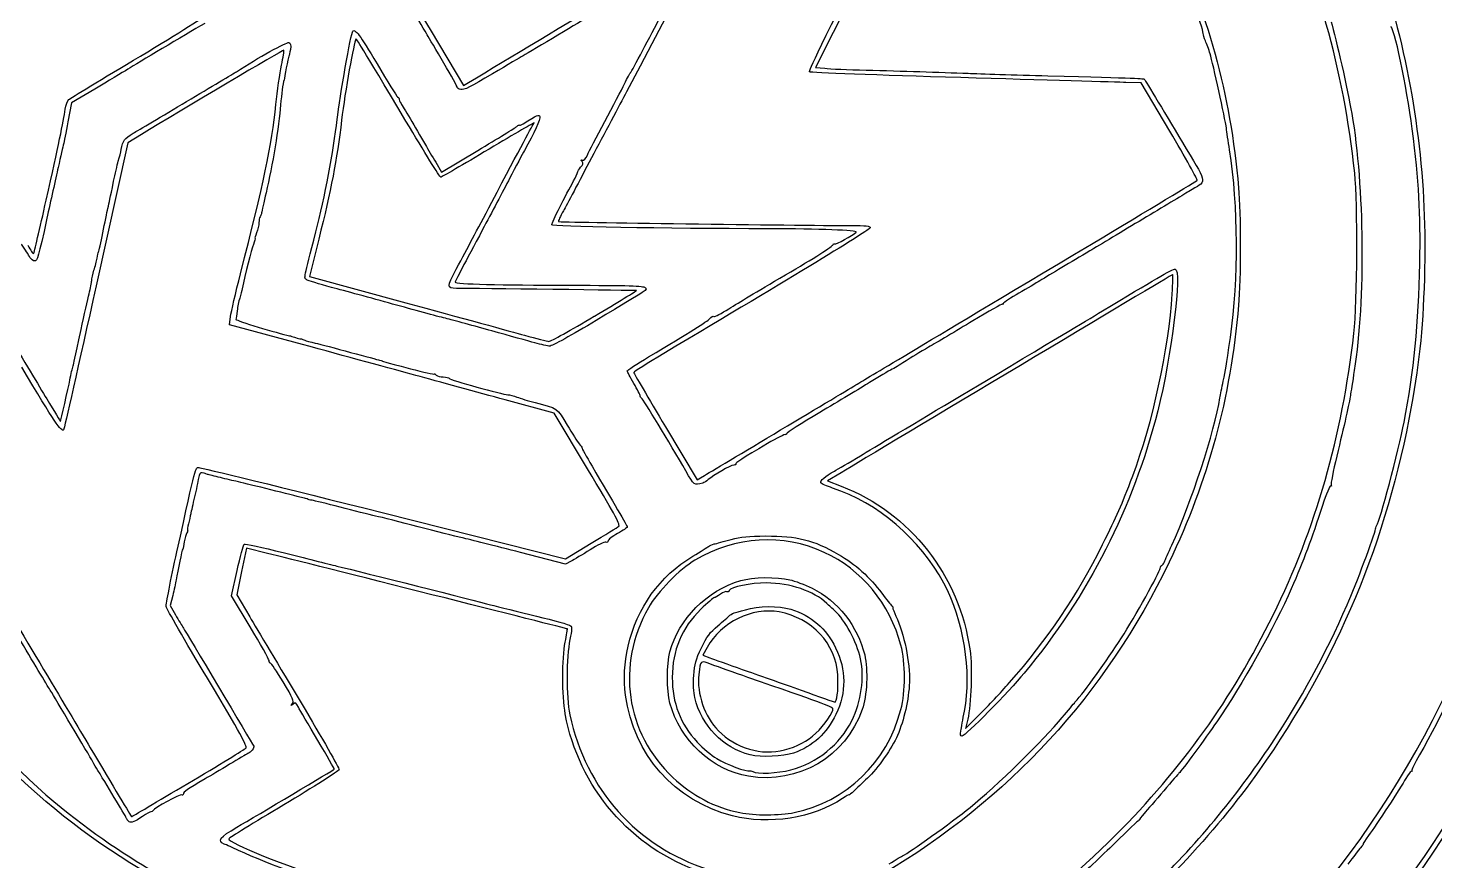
# Model space of a CAD drawing. Extents: x 30.9 to 96.9, y 156.2 to 225.1.
# Drawn here: x 54.7 to 81.19, y 180.49 to 196.17 of the extents above; entities that cross this region are included whole.
import ezdxf

# ---------------------------------------------------------------- set-up
doc = ezdxf.new("R2010")
doc.units = 0
doc.layers.add('Layer_1', color=7, linetype='CONTINUOUS')

msp = doc.modelspace()

# ---------------------------------------------------------------- linework, layer by layer
at = {"layer": 'Layer_1', "color": 3}
for p, q in [((70.24288, 196.84717), (69.52562, 195.42703)), ((62.28509, 196.10707), (62.89444, 195.08505)), ((69.52562, 195.42703), (69.69843, 195.40923)), ((55.95428, 195.01904), (55.51409, 194.75999)), ((62.89444, 195.08505), (62.99114, 195.14355)), ((75.65376, 195.13322), (75.36764, 195.14222)), ((76.19408, 194.22601), (75.65376, 195.13322)), ((55.51409, 194.75999), (55.44579, 194.40065)), ((56.83349, 194.16312), (56.57606, 194.00513)), ((56.57606, 194.00513), (55.97772, 191.31123)), ((62.37195, 193.6423), (62.48447, 193.45548)), ((62.48447, 193.45548), (63.16473, 193.86246)), ((55.03815, 192.92785), (55.03811, 192.92782)), ((60.16896, 192.18982), (59.99289, 191.49067)), ((54.733, 191.85005), (54.73292, 191.85018)), ((59.99289, 191.49067), (61.81265, 190.99439)), ((58.4924, 190.58079), (58.5107, 190.73678)), ((65.35883, 190.74223), (65.3594, 190.74219)), ((59.86636, 190.20757), (58.4924, 190.58079)), ((64.23867, 190.23938), (64.23874, 190.23938)), ((64.60218, 188.91504), (63.67842, 189.16707)), ((65.22984, 187.86943), (64.60218, 188.91504)), ((66.6984, 188.65907), (67.29535, 187.66031)), ((68.73646, 188.52204), (68.73638, 188.52189)), ((67.08052, 187.82954), (67.08145, 187.82942)), ((67.29535, 187.66031), (67.38745, 187.71591)), ((70.00644, 187.79572), (69.74652, 187.63948)), ((69.74652, 187.63948), (70.00644, 187.53988)), ((61.39148, 187.03808), (64.81365, 186.17634)), ((58.80911, 186.37339), (58.71721, 185.93353)), ((59.20688, 186.27529), (58.80911, 186.37339)), ((64.81392, 186.07507), (63.96588, 186.29333)), ((64.81365, 186.17634), (65.29851, 186.46611)), ((58.52465, 185.47654), (58.63298, 185.95106)), ((64.91993, 186.12977), (64.81392, 186.07507)), ((58.71721, 185.93353), (58.62531, 185.49367)), ((57.42059, 185.48147), (57.37389, 185.29229)), ((58.87768, 184.89376), (58.52465, 185.47654)), ((58.62531, 185.49367), (58.86988, 185.08182)), ((57.37389, 185.29229), (57.47289, 185.11753)), ((67.48363, 184.5053), (67.40293, 184.35685)), ((67.40293, 184.35685), (67.53208, 184.30915)), ((73.17105, 183.83595), (73.17048, 183.83592)), ((69.93466, 183.61067), (69.93462, 183.61064)), ((72.34727, 182.97899), (72.61923, 183.24824)), ((72.39027, 183.15726), (72.34727, 182.97899)), ((72.25933, 182.93364), (72.25939, 182.93365)), ((68.94063, 182.57486), (68.94063, 182.57486)), ((68.29587, 182.48166), (68.29596, 182.48116)), ((68.26236, 182.07973), (68.26228, 182.07971)), ((69.05704, 182.19883), (69.05711, 182.19873)), ((57.70599, 181.94479), (57.70603, 181.94479)), ((56.60065, 181.22275), (56.60061, 181.22289)), ((67.96183, 181.33209), (67.96191, 181.3321)), ((69.12371, 181.39633), (69.12382, 181.3969))]:
    msp.add_line(p, q, dxfattribs=at)
for points in [[(79.67595, 193.43484), (79.45856, 195.43753), (78.98217, 197.112559), (78.13483, 198.853607)], [(69.41254, 195.34082), (69.38924, 195.36422), (69.57516, 195.74151), (70.84239, 198.241955)], [(76.14343, 198.044675), (76.916, 196.45325), (77.32941, 194.9543), (77.49014, 193.16185)], [(62.99114, 195.14355), (64.53752, 196.07874), (67.31183, 197.726396), (67.34009, 197.726396)], [(67.34009, 197.726396), (67.42859, 197.726396), (67.41829, 197.705896), (65.96403, 194.96655)], [(76.82301, 196.0669), (76.82301, 196.1741), (76.49697, 197.061032), (76.30394, 197.478936)], [(61.71546, 197.164309), (61.68356, 197.136009), (61.79516, 196.92871), (62.28509, 196.10707)], [(62.21386, 196.03835), (62.18316, 196.09105), (62.04004, 196.3289), (61.89586, 196.56698)], [(80.30517, 196.79663), (80.79792, 195.16614), (81.03444, 193.39522), (80.99318, 191.64547)], [(56.81499, 195.64093), (57.541, 196.07498), (58.0911, 196.42172), (58.05398, 196.42188)], [(65.19244, 196.3466), (65.07611, 196.2726), (64.04478, 195.65808), (63.9961, 195.6337)], [(66.26721, 195.73981), (66.38096, 195.95665), (66.52641, 196.23307), (66.59042, 196.35405)], [(79.23252, 196.28555), (79.32572, 195.9752), (79.54828, 194.98745), (79.62186, 194.55708)], [(58.02241, 196.25521), (57.63719, 196.03132), (56.75797, 195.50678), (56.57619, 195.39242)], [(60.51623, 194.44646), (60.56533, 194.87992), (60.77773, 196.07523), (60.81174, 196.10928)], [(60.81174, 196.10928), (60.85804, 196.15558), (60.93731, 196.04858), (61.26837, 195.49301)], [(62.52701, 195.50761), (62.38551, 195.74686), (62.24459, 195.98569), (62.21386, 196.03835)], [(76.86581, 195.92621), (76.84231, 195.97881), (76.82301, 196.04208), (76.82301, 196.0669)], [(80.75876, 194.26892), (80.65691, 195.05962), (80.40858, 196.24185), (80.35553, 196.18871)], [(59.51298, 195.7508), (59.50298, 195.7608), (57.56859, 194.61426), (56.83349, 194.16312)], [(58.62008, 195.34622), (59.02304, 195.60621), (59.56898, 195.90897), (59.60788, 195.89402)], [(59.46838, 195.4665), (59.49908, 195.61665), (59.51918, 195.74459), (59.51298, 195.7508)], [(59.63618, 195.76652), (59.62618, 195.70602), (59.61278, 195.64697), (59.60558, 195.63519)], [(59.60788, 195.89402), (59.64188, 195.88092), (59.64918, 195.84832), (59.63618, 195.76652)], [(60.87086, 195.9568), (60.83286, 195.9188), (60.66433, 194.97038), (60.60052, 194.43571)], [(61.81257, 194.41297), (60.9382, 195.87903), (60.88321, 195.96916), (60.87086, 195.9568)], [(76.95491, 195.679), (76.92941, 195.7624), (76.88931, 195.87365), (76.86581, 195.92621)], [(55.46293, 194.82138), (55.48843, 194.84278), (56.09681, 195.21157), (56.81499, 195.64093)], [(59.60558, 195.63519), (59.59858, 195.62339), (59.57728, 195.52606), (59.55888, 195.41885)], [(61.26837, 195.49301), (61.46579, 195.16168), (61.64021, 194.88225), (61.65599, 194.87204)], [(62.77707, 195.0504), (62.78107, 195.0626), (62.66853, 195.26835), (62.52701, 195.50761)], [(63.9961, 195.6337), (63.9794, 195.6257), (63.72986, 195.47738), (63.44147, 195.30486)], [(66.04287, 195.33038), (66.05287, 195.33838), (66.15346, 195.52296), (66.26721, 195.73981)], [(77.25981, 194.2839), (77.23621, 194.46255), (77.00883, 195.50287), (76.95491, 195.679)], [(56.57619, 195.39242), (56.47629, 195.32952), (56.19638, 195.16152), (55.95428, 195.01904)], [(57.68119, 194.78365), (58.13928, 195.05545), (58.56178, 195.3086), (58.62008, 195.34622)], [(59.36408, 194.7295), (59.39068, 194.9847), (59.43758, 195.31634), (59.46838, 195.4665)], [(59.55888, 195.41885), (59.54048, 195.31165), (59.52158, 195.21028), (59.51678, 195.19361)], [(63.44147, 195.30486), (63.03084, 195.05921), (62.90114, 194.9952), (62.84347, 195.0097)], [(65.92812, 195.11808), (65.98162, 195.2265), (66.03324, 195.32203), (66.04287, 195.33038)], [(72.2585, 195.23452), (70.70584, 195.28032), (69.42517, 195.32822), (69.41254, 195.34082)], [(69.69843, 195.40923), (69.79343, 195.39923), (70.14382, 195.38443), (70.47697, 195.37583)], [(70.47697, 195.37583), (71.16448, 195.35813), (71.84636, 195.33673), (72.4002, 195.31543)], [(75.36764, 195.14222), (75.21028, 195.14722), (73.81116, 195.18862), (72.2585, 195.23452)], [(72.4002, 195.31543), (72.60842, 195.30743), (73.28308, 195.28673), (73.89941, 195.26943)], [(73.89941, 195.26943), (75.62963, 195.22073), (75.70257, 195.21823), (75.71376, 195.20563)], [(59.51678, 195.19361), (59.49358, 195.11171), (59.46858, 194.92894), (59.45258, 194.72351)], [(62.84347, 195.0097), (62.80297, 195.0199), (62.77307, 195.0382), (62.77707, 195.0504)], [(65.96403, 194.96655), (65.83562, 194.72468), (65.53989, 194.16513), (65.30687, 193.72309)], [(65.55551, 194.40536), (65.70696, 194.68893), (65.87465, 195.00965), (65.92812, 195.11808)], [(75.71376, 195.20563), (75.73246, 195.18473), (76.13786, 194.51192), (76.50474, 193.89301)], [(55.39573, 194.63941), (55.40723, 194.71811), (55.43743, 194.8), (55.46293, 194.82138)], [(56.6758, 194.18686), (56.7706, 194.24326), (57.22309, 194.51185), (57.68119, 194.78365)], [(58.69636, 191.54207), (59.1318, 193.23148), (59.28332, 193.95476), (59.36408, 194.7295)], [(59.45258, 194.72351), (59.42088, 194.31646), (59.29722, 193.56838), (59.17846, 193.06508)], [(61.65599, 194.87204), (61.67179, 194.86184), (61.68329, 194.84464), (61.68159, 194.83384)], [(61.68159, 194.83384), (61.67959, 194.82304), (61.69769, 194.78364), (61.72109, 194.74624)], [(61.72109, 194.74624), (61.75989, 194.68444), (61.98033, 194.30955), (62.18015, 193.96561)], [(55.03811, 192.92782), (55.26993, 193.96519), (55.36068, 194.3995), (55.39573, 194.63941)], [(60.1153, 192.33008), (60.2841, 192.98235), (60.44904, 193.853), (60.51623, 194.44646)], [(60.60052, 194.43571), (60.50942, 193.67153), (60.40387, 193.12266), (60.16896, 192.18982)], [(64.01909, 194.36586), (64.29005, 194.5378), (64.31394, 194.54804), (64.33227, 194.50019)], [(64.33227, 194.50019), (64.34827, 194.45859), (64.22398, 194.1843), (64.04317, 193.86193)], [(79.62186, 194.55708), (79.85775, 193.17731), (79.87845, 191.04643), (79.66886, 189.71971)], [(55.44579, 194.40065), (55.40829, 194.20302), (55.37139, 194.01402), (55.36389, 193.98066)], [(56.45068, 193.88216), (56.48128, 194.05174), (56.50688, 194.08638), (56.6758, 194.18686)], [(62.46802, 193.35906), (62.45322, 193.35906), (62.15829, 193.83332), (61.81257, 194.41297)], [(63.16473, 193.86246), (63.53887, 194.0863), (63.86884, 194.28965), (63.89799, 194.31436)], [(64.22715, 194.38004), (64.24395, 194.40034), (63.86115, 194.17899), (63.37635, 193.88805)], [(63.42841, 192.88897), (63.98147, 193.94185), (64.19618, 194.34268), (64.22715, 194.38004)], [(63.89799, 194.31436), (63.92709, 194.33906), (63.95099, 194.35106), (63.95099, 194.34096)], [(63.95099, 194.34096), (63.95099, 194.33086), (63.98169, 194.34196), (64.01909, 194.36586)], [(65.22872, 193.77611), (65.25692, 193.83861), (65.40403, 194.12179), (65.55551, 194.40536)], [(76.71058, 193.29739), (76.72368, 193.30919), (76.49126, 193.72704), (76.19408, 194.22601)], [(77.32101, 193.87447), (77.29621, 194.03293), (77.26861, 194.21718), (77.25981, 194.2839)], [(80.90213, 191.73651), (80.91983, 192.70062), (80.88763, 193.26841), (80.75876, 194.26892)], [(55.36389, 193.98066), (55.35589, 193.94726), (55.31099, 193.7494), (55.26297, 193.5409)], [(62.18015, 193.96561), (62.22375, 193.89051), (62.31007, 193.74506), (62.37195, 193.6423)], [(76.50474, 193.89301), (76.91133, 193.20712), (76.90596, 193.30043), (76.55114, 193.08864)], [(56.30728, 193.28292), (56.33408, 193.41636), (56.37388, 193.58696), (56.39578, 193.66202)], [(56.39578, 193.66202), (56.41768, 193.73712), (56.44238, 193.83615), (56.45068, 193.88216)], [(63.37635, 193.88805), (62.89155, 193.5971), (62.4828, 193.35906), (62.46802, 193.35906)], [(64.04317, 193.86193), (64.00787, 193.79903), (63.882, 193.56119), (63.76345, 193.33343)], [(65.30687, 193.72309), (65.07384, 193.28106), (64.83544, 192.83339), (64.77706, 192.72827)], [(65.12722, 193.65291), (65.10112, 193.68441), (65.10302, 193.69031), (65.13522, 193.67821)], [(65.10122, 193.54734), (65.14702, 193.59654), (65.15312, 193.62154), (65.12722, 193.65291)], [(65.13522, 193.67821), (65.16232, 193.66801), (65.19572, 193.70301), (65.22872, 193.77611)], [(77.33611, 190.34122), (77.49399, 191.46864), (77.48826, 192.80819), (77.32101, 193.87447)], [(55.26297, 193.5409), (55.21497, 193.33239), (55.11941, 192.90248), (55.0506, 192.58555)], [(64.96912, 193.28855), (65.00882, 193.35825), (65.04122, 193.43046), (65.04122, 193.44904)], [(65.04122, 193.44904), (65.04122, 193.46764), (65.06822, 193.51184), (65.10122, 193.54734)], [(79.66045, 190.41766), (79.72785, 191.00969), (79.73745, 192.86833), (79.67595, 193.43484)], [(56.1984, 192.76734), (56.2307, 192.90357), (56.2386, 192.9409), (56.30728, 193.28292)], [(63.76345, 193.33343), (63.64488, 193.10568), (63.4163, 192.67367), (63.25548, 192.37342)], [(64.55669, 192.46539), (64.55669, 192.50079), (64.82151, 193.02936), (64.96912, 193.28855)], [(74.71808, 192.09993), (75.80085, 192.74676), (76.69746, 193.28561), (76.71058, 193.29739)], [(77.49014, 193.16185), (77.53174, 192.69807), (77.53204, 191.42183), (77.4905, 190.94788)], [(54.80153, 191.92069), (54.80953, 191.92869), (54.91618, 192.3821), (55.03815, 192.92785)], [(59.17846, 193.06508), (59.13746, 192.89125), (59.09996, 192.7228), (59.09506, 192.69073)], [(62.75824, 191.62785), (62.99959, 192.07514), (63.11633, 192.29483), (63.42841, 192.88897)], [(76.55114, 193.08864), (76.44197, 193.02344), (76.05282, 192.78981), (75.68635, 192.56938)], [(55.0506, 192.58555), (54.89066, 191.84883), (54.87134, 191.78185), (54.8188, 191.78185)], [(56.1047, 192.31241), (56.1405, 192.4959), (56.1826, 192.70062), (56.1984, 192.76734)], [(59.06516, 192.61143), (59.05366, 192.59993), (59.04426, 192.55133), (59.04426, 192.50353)], [(59.09506, 192.69073), (59.09006, 192.65863), (59.07676, 192.62293), (59.06516, 192.61143)], [(64.77706, 192.72827), (64.71866, 192.62316), (64.67692, 192.53118), (64.68426, 192.52387)], [(75.68635, 192.56938), (75.31987, 192.34894), (74.87011, 192.07955), (74.68687, 191.97073)], [(56.0247, 191.9542), (56.0327, 191.9677), (56.069, 192.12893), (56.1047, 192.31241)], [(59.00036, 192.31145), (58.97626, 192.25355), (58.96246, 192.20627), (58.96986, 192.20627)], [(59.04426, 192.50353), (59.04426, 192.45573), (59.02456, 192.36929), (59.00036, 192.31145)], [(59.93737, 191.43133), (59.88997, 191.46773), (59.88297, 191.43233), (60.1153, 192.33008)], [(63.25548, 192.37342), (62.9167, 191.74091), (62.73946, 191.3998), (62.73946, 191.38026)], [(68.64287, 192.38839), (66.66678, 192.38867), (64.55669, 192.42849), (64.55669, 192.46539)], [(64.68426, 192.52387), (64.69606, 192.51207), (69.23387, 192.45097), (70.18264, 192.44977)], [(70.55367, 192.40657), (70.55367, 192.37017), (69.11829, 191.49597), (66.67024, 190.04143)], [(70.28871, 192.32349), (70.32431, 192.35909), (69.58553, 192.38829), (68.64287, 192.38839)], [(69.88395, 192.10242), (69.90815, 192.08742), (70.22661, 192.2613), (70.28871, 192.32349)], [(70.18264, 192.44977), (70.48126, 192.44937), (70.55367, 192.44077), (70.55367, 192.40657)], [(54.73292, 191.85018), (54.70962, 191.88768), (54.63902, 192.00031), (54.57616, 192.10039)], [(54.69047, 192.07893), (54.74337, 191.98373), (54.79335, 191.9125), (54.80153, 191.92069)], [(58.93886, 192.09254), (58.90226, 191.99864), (58.78509, 191.53379), (58.72846, 191.25774)], [(58.96986, 192.20627), (58.97686, 192.20627), (58.96286, 192.15507), (58.93886, 192.09254)], [(68.95854, 191.51978), (69.49309, 191.83356), (69.85695, 192.06406), (69.85695, 192.08892)], [(69.85695, 192.08892), (69.85695, 192.10552), (69.86915, 192.11162), (69.88395, 192.10242)], [(70.28102, 189.4466), (70.5744, 189.62415), (71.23969, 190.02198), (74.71808, 192.09993)], [(54.8188, 191.78185), (54.795, 191.78185), (54.7564, 191.81255), (54.733, 191.85005)], [(55.9376, 191.60622), (55.9613, 191.67772), (55.9873, 191.77969), (55.9952, 191.83288)], [(55.9952, 191.83288), (56.0032, 191.88608), (56.0164, 191.94066), (56.0247, 191.9542)], [(74.68687, 191.97073), (74.33702, 191.76297), (73.95213, 191.5326), (73.74797, 191.40876)], [(55.8944, 191.41346), (55.8944, 191.44796), (55.9138, 191.53475), (55.9376, 191.60622)], [(58.5107, 190.73678), (58.5208, 190.82258), (58.6043, 191.18496), (58.69636, 191.54207)], [(62.76224, 191.26634), (62.57775, 191.26634), (62.57751, 191.29184), (62.75824, 191.62785)], [(67.89142, 190.88188), (68.10605, 191.01647), (68.37572, 191.17767), (68.95854, 191.51978)], [(76.24837, 191.52606), (76.22067, 191.51196), (70.72089, 188.22519), (70.00644, 187.79572)], [(74.93007, 190.84284), (75.86835, 191.41046), (76.24971, 191.63025), (76.29633, 191.63025)], [(76.29633, 191.63025), (76.43001, 191.63025), (76.22553, 189.96275), (75.96902, 188.96136)], [(76.24037, 191.16509), (76.25297, 191.36794), (76.25637, 191.53038), (76.24837, 191.52606)], [(80.60592, 188.74917), (80.79055, 189.69555), (80.88156, 190.61329), (80.90213, 191.73651)], [(80.99318, 191.64547), (80.96828, 190.58796), (80.90558, 189.93699), (80.74195, 189.03724)], [(55.97772, 191.31123), (55.64863, 189.82959), (55.37323, 188.61118), (55.36571, 188.60364)], [(55.8461, 191.16432), (55.8726, 191.26681), (55.8944, 191.37892), (55.8944, 191.41346)], [(58.72846, 191.25774), (58.72046, 191.22064), (58.69996, 191.14251), (58.68216, 191.08413)], [(60.41293, 191.28396), (60.17442, 191.34736), (59.96042, 191.41364), (59.93737, 191.43133)], [(61.55833, 190.97117), (61.16687, 191.07984), (60.65143, 191.2206), (60.41293, 191.28396)], [(62.73946, 191.38026), (62.73946, 191.34916), (63.59171, 191.32736), (64.89562, 191.32496)], [(66.15288, 191.22324), (66.14688, 191.22724), (63.08801, 191.26614), (62.76224, 191.26634)], [(64.89562, 191.32496), (66.02173, 191.32296), (66.2858, 191.31476), (66.31356, 191.28126)], [(66.31356, 191.28126), (66.35446, 191.23186), (66.43996, 191.28926), (65.39582, 190.66216)], [(73.74797, 191.40876), (73.68137, 191.36836), (73.50416, 191.26366), (73.35424, 191.17612)], [(55.69515, 190.49271), (55.75155, 190.7596), (55.81955, 191.06182), (55.8461, 191.16432)], [(58.68216, 191.08413), (58.66426, 191.02573), (58.64226, 190.91761), (58.63326, 190.84382)], [(61.81265, 190.99439), (62.81353, 190.72144), (63.81641, 190.44673), (64.0413, 190.38392)], [(65.3594, 190.74219), (65.79915, 191.00435), (66.15622, 191.22083), (66.15288, 191.22324)], [(73.0367, 190.96754), (73.03642, 190.97834), (72.78751, 190.83645), (72.4835, 190.65226)], [(73.0594, 190.98244), (73.0472, 190.96344), (73.0369, 190.95674), (73.0367, 190.96754)], [(73.35424, 191.17612), (73.20432, 191.08862), (73.07164, 191.00143), (73.0594, 190.98244)], [(75.49621, 187.73311), (75.87298, 188.72643), (76.17529, 190.12063), (76.24037, 191.16509)], [(58.63326, 190.84382), (58.62426, 190.77002), (58.61416, 190.69715), (58.61106, 190.68187)], [(62.55396, 190.70246), (62.39783, 190.74156), (61.94978, 190.86249), (61.55833, 190.97117)], [(64.50472, 190.26764), (64.53472, 190.26664), (64.91908, 190.48007), (65.35883, 190.74223)], [(67.53162, 190.69713), (67.56032, 190.72913), (67.59572, 190.74793), (67.61042, 190.73893)], [(67.61042, 190.73893), (67.62512, 190.72993), (67.75155, 190.79413), (67.89142, 190.88188)], [(72.2648, 189.24902), (74.17264, 190.38702), (74.5176, 190.59331), (74.93007, 190.84284)], [(77.4905, 190.94788), (77.33717, 189.19088), (76.91836, 187.64252), (76.18209, 186.11052)], [(55.54361, 189.80517), (55.56291, 189.86947), (55.57101, 189.90587), (55.69515, 190.49271)], [(58.61106, 190.68187), (58.60606, 190.66027), (59.39178, 190.42109), (59.61982, 190.37462)], [(63.43228, 190.46426), (63.10535, 190.55616), (62.7101, 190.66334), (62.55396, 190.70246)], [(64.23874, 190.23938), (64.12214, 190.27118), (63.75923, 190.37237), (63.43228, 190.46426)], [(65.39582, 190.66216), (64.94438, 190.39092), (64.55465, 190.17612), (64.51749, 190.17808)], [(66.38155, 189.97609), (67.17447, 190.44806), (67.48031, 190.63981), (67.53162, 190.69713)], [(72.4835, 190.65226), (72.1795, 190.46807), (71.80491, 190.24541), (71.65111, 190.15746)], [(54.34262, 190.36483), (54.58982, 189.95143), (54.90722, 189.41992), (55.04795, 189.1837)], [(59.61982, 190.37462), (59.64482, 190.36962), (59.68572, 190.35662), (59.71072, 190.34602)], [(59.71072, 190.34602), (59.73572, 190.33542), (59.78342, 190.32272), (59.81673, 190.31782)], [(59.81673, 190.31782), (59.85003, 190.31282), (59.89093, 190.30092), (59.90753, 190.29112)], [(61.99749, 189.62673), (61.58104, 189.74093), (60.62203, 190.00231), (59.86636, 190.20757)], [(59.90753, 190.29112), (59.92423, 190.28112), (60.01278, 190.25622), (60.10439, 190.23542)], [(60.10439, 190.23542), (60.19599, 190.21462), (60.49586, 190.13612), (60.77072, 190.06105)], [(64.0413, 190.38392), (64.26618, 190.32112), (64.47472, 190.26878), (64.50472, 190.26764)], [(64.51749, 190.17808), (64.48079, 190.18008), (64.35528, 190.20758), (64.23867, 190.23938)], [(77.20029, 189.51685), (77.25329, 189.75238), (77.25539, 189.76539), (77.33611, 190.34122)], [(78.14107, 185.11543), (78.94216, 186.74314), (79.43961, 188.47912), (79.66045, 190.41766)], [(60.77072, 190.06105), (61.04557, 189.98595), (61.29089, 189.92038), (61.31588, 189.91527)], [(65.98024, 189.71097), (65.98024, 189.72537), (66.16083, 189.84472), (66.38155, 189.97609)], [(66.67024, 190.04143), (66.3584, 189.85615), (66.10286, 189.69404), (66.10236, 189.68119)], [(71.65111, 190.15746), (71.49728, 190.06956), (71.30876, 189.95521), (71.23216, 189.90344)], [(55.36571, 188.60364), (55.32061, 188.55844), (55.20262, 188.73519), (54.57759, 189.7846)], [(55.48261, 189.53737), (55.50771, 189.66451), (55.52771, 189.75204), (55.54361, 189.80517)], [(61.31588, 189.91527), (61.34088, 189.91027), (61.36128, 189.90397), (61.36128, 189.90137)], [(61.36128, 189.90137), (61.36128, 189.89537), (61.37028, 189.89337), (61.89888, 189.75256)], [(61.89888, 189.75256), (62.14459, 189.68736), (62.34561, 189.64225), (62.34561, 189.65241)], [(62.34561, 189.65241), (62.34561, 189.66251), (62.36191, 189.65441), (62.38191, 189.63451)], [(66.1014, 189.47699), (66.0348, 189.59124), (65.98024, 189.69653), (65.98024, 189.71097)], [(66.10236, 189.68119), (66.10201, 189.66829), (66.37008, 189.20838), (66.6984, 188.65907)], [(70.96742, 189.74522), (70.89842, 189.71002), (70.70531, 189.59615), (70.53831, 189.4923)], [(71.23216, 189.90344), (71.15556, 189.85164), (71.03643, 189.78048), (70.96742, 189.74522)], [(79.66886, 189.71971), (79.63596, 189.5112), (79.60316, 189.29966), (79.59606, 189.24962)], [(55.30843, 188.7591), (55.31343, 188.7641), (55.45555, 189.4005), (55.48261, 189.53737)], [(63.67842, 189.16707), (63.17036, 189.30569), (62.41393, 189.51254), (61.99749, 189.62673)], [(62.38191, 189.63451), (62.40191, 189.61451), (62.46211, 189.59811), (62.51568, 189.59811)], [(62.51568, 189.59811), (62.56928, 189.59811), (62.61765, 189.58691), (62.62321, 189.57311)], [(62.62321, 189.57311), (62.63511, 189.54361), (63.63396, 189.2645), (63.72766, 189.2645)], [(66.22254, 189.23918), (66.22254, 189.25578), (66.16804, 189.36275), (66.1014, 189.47699)], [(68.73638, 188.52189), (69.42768, 188.93471), (70.12277, 189.35083), (70.28102, 189.4466)], [(70.53831, 189.4923), (70.37132, 189.38844), (69.95188, 189.1359), (69.60622, 188.93109)], [(77.13759, 189.20391), (77.14659, 189.26231), (77.17469, 189.40311), (77.20029, 189.51685)], [(55.04795, 189.1837), (55.18869, 188.94748), (55.30591, 188.75641), (55.30843, 188.7591)], [(63.72766, 189.2645), (63.76306, 189.2645), (63.84144, 189.2438), (63.90195, 189.2185)], [(63.90195, 189.2185), (63.96245, 189.1932), (64.11743, 189.1466), (64.24638, 189.11495)], [(66.24694, 189.19898), (66.23354, 189.20498), (66.22254, 189.22258), (66.22254, 189.23918)], [(67.08145, 187.82942), (66.78063, 188.35256), (66.27095, 189.18903), (66.24694, 189.19898)], [(70.37178, 188.11522), (70.58005, 188.242), (71.43191, 188.75221), (72.2648, 189.24902)], [(76.23205, 186.42886), (76.58864, 187.19548), (77.04494, 188.5938), (77.13759, 189.20391)], [(79.59606, 189.24962), (79.57696, 189.11481), (79.47825, 188.67781), (79.33736, 188.10448)], [(64.24638, 189.11495), (64.66601, 189.01199), (64.65969, 189.01645), (64.84817, 188.6929)], [(69.60622, 188.93109), (69.26058, 188.72628), (68.97777, 188.54469), (68.97777, 188.52756)], [(75.96902, 188.96136), (75.49773, 187.12139), (74.66873, 185.49368), (73.45128, 184.01784)], [(80.74195, 189.03724), (80.28035, 186.4985), (79.35385, 184.28473), (77.87336, 182.18304)], [(64.84817, 188.6929), (64.94197, 188.53189), (65.04338, 188.37286), (65.07352, 188.3395)], [(80.09559, 186.80815), (80.14359, 186.85175), (80.50084, 188.21058), (80.60592, 188.74917)], [(65.07352, 188.3395), (65.10362, 188.3062), (65.12652, 188.272), (65.12432, 188.2637)], [(67.38745, 187.71591), (67.43805, 187.74651), (68.04515, 188.10922), (68.73646, 188.52204)], [(68.61933, 188.34237), (68.15063, 188.06742), (68.00542, 187.9739), (68.02177, 187.95754)], [(68.96007, 188.51416), (68.95007, 188.52416), (68.79702, 188.44656), (68.61933, 188.34237)], [(68.97777, 188.52756), (68.97777, 188.51046), (68.96977, 188.50436), (68.96007, 188.51416)], [(65.12432, 188.2637), (65.12232, 188.2557), (65.20812, 188.1006), (65.31545, 187.91978)], [(69.87825, 187.82405), (69.94145, 187.85735), (70.16352, 187.98844), (70.37178, 188.11522)], [(79.33736, 188.10448), (79.26866, 187.82496), (79.22213, 187.5806), (79.23394, 187.56147)], [(57.49928, 186.30766), (57.86978, 187.9828), (57.84413, 187.88386), (57.91012, 187.89228)], [(57.97758, 187.79318), (57.93848, 187.80118), (57.92058, 187.77548), (57.90588, 187.69229)], [(57.91012, 187.89228), (57.94262, 187.89628), (59.50929, 187.51204), (61.39148, 187.03808)], [(65.82044, 186.78985), (65.84904, 186.81605), (65.7142, 187.06255), (65.22984, 187.86943)], [(65.31545, 187.91978), (65.7183, 187.24095), (65.97773, 186.79211), (65.97884, 186.77208)], [(67.40163, 187.60019), (67.23552, 187.55619), (67.23925, 187.55349), (67.08052, 187.82954)], [(67.98307, 187.93904), (67.92447, 187.93504), (67.59933, 187.74782), (67.50537, 187.66459)], [(68.02177, 187.95754), (68.02977, 187.94954), (68.01277, 187.94124), (67.98307, 187.93904)], [(69.62514, 187.60417), (69.60204, 187.64157), (69.70974, 187.73507), (69.87825, 187.82405)], [(57.90588, 187.69229), (57.89508, 187.63129), (57.86128, 187.47219), (57.83068, 187.33874)], [(58.02968, 187.77848), (58.02968, 187.78148), (58.00618, 187.78748), (57.97758, 187.79318)], [(58.07508, 187.76358), (58.05008, 187.76958), (58.02968, 187.77588), (58.02968, 187.77848)], [(58.31738, 187.70298), (58.2091, 187.73068), (58.10007, 187.75788), (58.07508, 187.76358)], [(58.6354, 187.62668), (58.5688, 187.64098), (58.42566, 187.67528), (58.31738, 187.70298)], [(59.8166, 187.33563), (59.57094, 187.39933), (58.73342, 187.60569), (58.6354, 187.62668)], [(67.50537, 187.66459), (67.47267, 187.63559), (67.42597, 187.60659), (67.40163, 187.60019)], [(69.8468, 187.50627), (69.73602, 187.54207), (69.63627, 187.58617), (69.62514, 187.60417)], [(70.00644, 187.53988), (71.30929, 187.04043), (72.23427, 185.86111), (72.43467, 184.44396)], [(74.93071, 186.44416), (75.20907, 187.0013), (75.27954, 187.16192), (75.49621, 187.73311)], [(79.22594, 187.54507), (79.20914, 187.55547), (79.14174, 187.39593), (79.07067, 187.17824)], [(79.23394, 187.56147), (79.24584, 187.54227), (79.24194, 187.53487), (79.22594, 187.54507)], [(57.83068, 187.33874), (57.80008, 187.2053), (57.76808, 187.062), (57.75958, 187.0203)], [(59.9226, 187.30883), (59.8976, 187.31483), (59.8499, 187.32693), (59.8166, 187.33563)], [(59.968, 187.29323), (59.968, 187.29623), (59.9476, 187.30323), (59.9226, 187.30883)], [(60.0437, 187.27493), (60.0021, 187.28293), (59.968, 187.29073), (59.968, 187.29323)], [(60.57372, 187.14494), (60.32385, 187.20884), (60.08535, 187.26736), (60.0437, 187.27493)], [(71.93872, 185.71628), (71.49569, 186.54048), (70.68322, 187.23568), (69.8468, 187.50627)], [(57.75958, 187.0203), (57.75058, 186.9786), (57.73148, 186.8933), (57.71608, 186.83075)], [(61.24004, 186.97973), (61.12343, 187.00663), (60.82359, 187.08102), (60.57372, 187.14494)], [(79.07067, 187.17824), (78.86304, 186.54154), (78.71546, 186.14886), (78.48136, 185.61024)], [(57.71608, 186.83075), (57.70058, 186.76815), (57.69388, 186.71701), (57.70098, 186.71701)], [(62.04265, 186.77646), (61.71782, 186.86136), (61.35665, 186.95279), (61.24004, 186.97973)], [(62.87554, 186.56689), (62.74228, 186.59729), (62.36748, 186.69161), (62.04265, 186.77646)], [(65.29851, 186.46611), (65.56519, 186.62549), (65.80006, 186.77117), (65.82044, 186.78985)], [(65.97884, 186.77208), (65.97956, 186.76068), (65.89824, 186.70638), (65.79828, 186.65135)], [(80.06889, 186.73515), (80.07389, 186.76695), (80.08639, 186.79975), (80.09559, 186.80815)], [(57.63878, 186.49356), (57.62858, 186.42906), (57.61478, 186.36754), (57.60818, 186.35684)], [(57.68568, 186.66391), (57.67008, 186.63471), (57.64898, 186.55806), (57.63878, 186.49356)], [(57.70098, 186.71701), (57.70798, 186.71701), (57.70127, 186.69311), (57.68568, 186.66391)], [(63.96588, 186.29333), (63.49946, 186.41337), (63.00881, 186.53648), (62.87554, 186.56689)], [(65.57385, 186.48428), (65.55035, 186.49328), (65.4175, 186.42948), (65.27856, 186.34256)], [(65.61655, 186.50958), (65.61655, 186.48618), (65.59785, 186.47498), (65.57385, 186.48428)], [(65.79828, 186.65135), (65.69838, 186.59635), (65.61655, 186.53253), (65.61655, 186.50958)], [(69.68921, 186.29518), (68.90321, 186.65205), (68.02186, 186.59914), (67.25412, 186.14899)], [(67.61697, 186.45289), (67.65797, 186.46289), (67.8005, 186.50049), (67.93376, 186.53629)], [(67.93376, 186.53629), (68.12208, 186.58699), (68.26714, 186.60199), (68.58494, 186.60369)], [(68.58494, 186.60369), (69.17737, 186.60669), (69.47954, 186.53059), (69.95552, 186.25784)], [(79.53452, 185.30686), (79.69955, 185.68157), (80.04758, 186.6118), (80.06889, 186.73515)], [(53.71313, 186.23184), (54.47485, 184.95577), (55.44426, 183.32876), (55.86736, 182.61626)], [(57.29642, 185.27291), (57.29042, 185.30821), (57.38122, 185.77388), (57.49928, 186.30766)], [(57.60818, 186.35684), (57.59568, 186.33664), (57.51608, 185.96147), (57.48509, 185.77681)], [(58.63298, 185.95106), (58.69258, 186.21205), (58.75159, 186.43586), (58.76416, 186.44842)], [(58.76416, 186.44842), (58.77676, 186.46102), (59.10729, 186.39002), (59.49875, 186.29072)], [(64.85148, 184.85337), (64.84448, 184.85937), (59.94186, 186.09407), (59.20688, 186.27529)], [(59.49875, 186.29072), (59.89023, 186.19142), (60.3468, 186.07743), (60.51337, 186.03741)], [(65.27856, 186.34256), (65.13962, 186.25556), (64.97823, 186.15984), (64.91993, 186.12977)], [(65.99663, 184.52981), (66.16093, 185.25315), (66.58606, 185.84354), (67.21638, 186.2237)], [(67.21638, 186.2237), (67.36107, 186.311), (67.49363, 186.39412), (67.51096, 186.40849)], [(67.51096, 186.40849), (67.52826, 186.42289), (67.57596, 186.44289), (67.61697, 186.45289)], [(71.13104, 184.5486), (70.92793, 185.32314), (70.38705, 185.97833), (69.68921, 186.29518)], [(69.95552, 186.25784), (70.27299, 186.07592), (70.54822, 185.8286), (70.772, 185.52418)], [(73.17048, 183.83592), (73.90726, 184.67427), (74.44323, 185.46845), (74.93071, 186.44416)], [(76.09319, 186.118), (76.10749, 186.1555), (76.16999, 186.29542), (76.23205, 186.42886)], [(60.51337, 186.03741), (60.98166, 185.92493), (63.11722, 185.38696), (63.40579, 185.30878)], [(67.25412, 186.14899), (66.97229, 185.98375), (66.54054, 185.54225), (66.37755, 185.25265)], [(76.18209, 186.11052), (74.98615, 183.62207), (73.15861, 181.63562), (70.77214, 180.23019)], [(75.28636, 184.68504), (75.53347, 185.0685), (76.00848, 185.92298), (76.01379, 185.9936)], [(76.01379, 185.9936), (76.01579, 186.0245), (76.02909, 186.0498), (76.04259, 186.0498)], [(76.04259, 186.0498), (76.05609, 186.0498), (76.07889, 186.0805), (76.09319, 186.118)], [(57.48509, 185.77681), (57.47509, 185.71841), (57.44629, 185.58552), (57.42059, 185.48147)], [(66.78301, 184.42449), (66.94486, 185.04028), (67.47668, 185.57514), (68.11559, 185.76472)], [(68.59984, 185.71897), (68.30197, 185.71997), (67.92365, 185.64337), (67.89769, 185.57559)], [(68.11559, 185.76472), (68.33684, 185.83032), (68.80111, 185.83842), (69.03934, 185.78072)], [(69.73585, 185.33405), (69.49258, 185.56686), (69.05088, 185.71652), (68.59984, 185.71897)], [(69.03934, 185.78072), (69.13094, 185.75852), (69.3204, 185.68582), (69.46031, 185.61911)], [(72.32839, 183.30518), (72.47064, 184.06064), (72.31669, 185.01306), (71.93872, 185.71628)], [(67.61886, 185.44329), (67.60256, 185.44329), (67.48785, 185.34439), (67.36395, 185.22342)], [(67.73524, 185.50749), (67.68754, 185.47219), (67.63515, 185.44329), (67.61886, 185.44329)], [(67.85199, 185.55319), (67.83549, 185.56339), (67.78299, 185.54289), (67.73524, 185.50749)], [(67.89769, 185.57559), (67.88869, 185.55309), (67.86849, 185.54299), (67.85199, 185.55319)], [(69.46031, 185.61911), (69.93315, 185.39371), (70.32479, 184.8968), (70.45044, 184.36287)], [(70.772, 185.52418), (70.8598, 185.40467), (70.94206, 185.30233), (70.95467, 185.29677)], [(78.48136, 185.61024), (78.17645, 184.90869), (77.54702, 183.7828), (77.08079, 183.10501)], [(58.07326, 183.92731), (57.65248, 184.63205), (57.3029, 185.23757), (57.29642, 185.27291)], [(63.40579, 185.30878), (63.54739, 185.27038), (63.93583, 185.17386), (64.26898, 185.0942)], [(66.37755, 185.25265), (65.7661, 184.16618), (65.94735, 182.90244), (66.83579, 182.05756)], [(67.36395, 185.22342), (67.00402, 184.8721), (66.82694, 184.44976), (66.82669, 183.94204)], [(68.84145, 185.17312), (68.33085, 185.26762), (67.74005, 184.97707), (67.48363, 184.5053)], [(67.91325, 185.10967), (67.94115, 185.13467), (67.97765, 185.15577), (67.99425, 185.15657)], [(67.99425, 185.15657), (68.01095, 185.15729), (68.10631, 185.18397), (68.20625, 185.21587)], [(68.20625, 185.21587), (68.43452, 185.28857), (68.83961, 185.29267), (69.05806, 185.22487)], [(69.94162, 183.98882), (69.90772, 184.57451), (69.45763, 185.05906), (68.84145, 185.17312)], [(69.05806, 185.22487), (69.44586, 185.10366), (69.73016, 184.85912), (69.90292, 184.49812)], [(69.8895, 185.19322), (69.8466, 185.23082), (69.77749, 185.2942), (69.73585, 185.33405)], [(70.37078, 184.29081), (70.30028, 184.61257), (70.07954, 185.02644), (69.8895, 185.19322)], [(70.95467, 185.29677), (70.96727, 185.29077), (70.97757, 185.27167), (70.97757, 185.25327)], [(70.97757, 185.25327), (70.97757, 185.23487), (71.00507, 185.16307), (71.03857, 185.09356)], [(83.46552, 185.34023), (82.15167, 181.49958), (79.72398, 178.14163), (76.48988, 175.69162)], [(78.11451, 182.69863), (78.66199, 183.52215), (79.11468, 184.35364), (79.53452, 185.30686)], [(57.47289, 185.11753), (57.52729, 185.02143), (57.59498, 184.90865), (57.62321, 184.86696)], [(58.86988, 185.08182), (59.00439, 184.8553), (59.44002, 184.12545), (59.83796, 183.45993)], [(59.23473, 184.25747), (59.23273, 184.28687), (59.07184, 184.57322), (58.87768, 184.89376)], [(64.26898, 185.0942), (64.60213, 185.0145), (64.89166, 184.93386), (64.91235, 184.9149)], [(64.91235, 184.9149), (64.94225, 184.8875), (64.93965, 184.8339), (64.89995, 184.65383)], [(67.37661, 184.49688), (67.48006, 184.71176), (67.5371, 184.78912), (67.68309, 184.91254)], [(67.68309, 184.91254), (67.78169, 184.99594), (67.88533, 185.08465), (67.91325, 185.10967)], [(71.03857, 185.09356), (71.18972, 184.7809), (71.30777, 184.20416), (71.29289, 183.85111)], [(75.17293, 180.96814), (76.42983, 182.22971), (77.36163, 183.53169), (78.14107, 185.11543)], [(75.77235, 176.74443), (78.49586, 178.80065), (80.67837, 181.68139), (81.94924, 184.89742)], [(82.08134, 184.99438), (81.75579, 184.144), (81.32086, 183.22203), (80.89568, 182.48104)], [(55.12251, 183.68428), (55.08461, 183.74268), (54.832, 184.16574), (54.56112, 184.62446)], [(57.62321, 184.86696), (57.66521, 184.80486), (58.90353, 182.72416), (58.94611, 182.64407)], [(64.81138, 184.60716), (64.83738, 184.73944), (64.85548, 184.85024), (64.85148, 184.85337)], [(64.89995, 184.65383), (64.82815, 184.32892), (64.82725, 183.56825), (64.89795, 183.23861)], [(74.4097, 183.4719), (74.60058, 183.68792), (74.9998, 184.24036), (75.28636, 184.68504)], [(57.77243, 179.80189), (55.64406, 180.86274), (53.88764, 182.40278), (52.56629, 184.36668)], [(64.8121, 183.25448), (64.7499, 183.60263), (64.7496, 184.29242), (64.81138, 184.60716)], [(65.94833, 183.60776), (65.90793, 183.91185), (65.92343, 184.20743), (65.99663, 184.52981)], [(66.78336, 183.45782), (66.72146, 183.69347), (66.72126, 184.18971), (66.78301, 184.42449)], [(67.23159, 183.97848), (67.24679, 184.19415), (67.26889, 184.27304), (67.37661, 184.49688)], [(69.90292, 184.49812), (70.1054, 184.07504), (70.1067, 183.66568), (69.90692, 183.2444)], [(70.45044, 184.36287), (70.51614, 184.08374), (70.49384, 183.59078), (70.40394, 183.33577)], [(71.13132, 183.33547), (71.21972, 183.67348), (71.21962, 184.21113), (71.13104, 184.5486)], [(72.43467, 184.44396), (72.47817, 184.1365), (72.45337, 183.41868), (72.39027, 183.15726)], [(59.25993, 184.20947), (59.24823, 184.20647), (59.23693, 184.22807), (59.23473, 184.25747)], [(59.49833, 183.85701), (59.37885, 184.05388), (59.27158, 184.21249), (59.25993, 184.20947)], [(67.58026, 184.17958), (67.35002, 184.26668), (67.35774, 184.27218), (67.32676, 183.99719)], [(67.53208, 184.30915), (67.60308, 184.28285), (67.8793, 184.18493), (68.14583, 184.09146)], [(68.25178, 183.94073), (67.99358, 184.03003), (67.6914, 184.13755), (67.58026, 184.17958)], [(68.14583, 184.09146), (68.41236, 183.99796), (68.90983, 183.82171), (69.25131, 183.69974)], [(70.20636, 183.12363), (70.38509, 183.49523), (70.4477, 183.93975), (70.37078, 184.29081)], [(58.79755, 182.60843), (58.83115, 182.63933), (58.70335, 182.87214), (58.07326, 183.92731)], [(59.67531, 183.44757), (59.71031, 183.49237), (59.68741, 183.54547), (59.49833, 183.85701)], [(66.82669, 183.94204), (66.82641, 183.45697), (66.97636, 183.06755), (67.29584, 182.72336)], [(67.25189, 183.56011), (67.22769, 183.66402), (67.22029, 183.8173), (67.23159, 183.97848)], [(67.32676, 183.99719), (67.28556, 183.63114), (67.43353, 183.20681), (67.69687, 182.93609)], [(69.85087, 183.35392), (69.84017, 183.38592), (69.59085, 183.47742), (68.25178, 183.94073)], [(69.93462, 183.61064), (69.94602, 183.68694), (69.94912, 183.85708), (69.94162, 183.98882)], [(71.29289, 183.85111), (71.27919, 183.52723), (71.19179, 183.13861), (71.06695, 182.84698)], [(73.45128, 184.01784), (73.17074, 183.67774), (72.33967, 182.83504), (72.28483, 182.83504)], [(72.61923, 183.24824), (72.7688, 183.39633), (73.01712, 183.6608), (73.17105, 183.83595)], [(55.9165, 182.34983), (55.8358, 182.49498), (55.1909, 183.57885), (55.12251, 183.68428)], [(67.96191, 181.3321), (66.86905, 181.61505), (66.09723, 182.48732), (65.94833, 183.60776)], [(69.25131, 183.69974), (69.5928, 183.57778), (69.88158, 183.47665), (69.89306, 183.475)], [(69.89306, 183.475), (69.90456, 183.473), (69.92326, 183.5344), (69.93466, 183.61067)], [(53.40107, 183.45002), (53.34337, 183.35652), (54.61933, 182.05321), (55.31919, 181.49071)], [(59.68621, 183.43617), (59.64061, 183.40047), (59.63951, 183.40177), (59.67531, 183.44757)], [(59.78685, 183.38037), (59.74355, 183.46417), (59.73095, 183.47117), (59.68621, 183.43617)], [(60.15398, 182.75325), (59.97929, 183.04544), (59.81408, 183.32764), (59.78685, 183.38037)], [(59.83796, 183.45993), (60.23589, 182.79442), (60.55745, 182.229), (60.55254, 182.20345)], [(68.26228, 182.07971), (67.57189, 182.19521), (66.96708, 182.75879), (66.78336, 183.45782)], [(68.29596, 182.48116), (67.78012, 182.61316), (67.37497, 183.03185), (67.25189, 183.56011)], [(70.40394, 183.33577), (70.09009, 182.44505), (69.1998, 181.9229), (68.26236, 182.07973)], [(69.12382, 181.3969), (70.10455, 181.59831), (70.87043, 182.3379), (71.13132, 183.33547)], [(69.53016, 182.88974), (69.6876, 183.03686), (69.86901, 183.29943), (69.85087, 183.35392)], [(72.25939, 182.93365), (72.26939, 182.98785), (72.30019, 183.15505), (72.32839, 183.30518)], [(74.16919, 183.18378), (74.27935, 183.31723), (74.38758, 183.44688), (74.4097, 183.4719)], [(67.37277, 180.27619), (66.05186, 180.71916), (65.05881, 181.87416), (64.8121, 183.25448)], [(64.89795, 183.23861), (65.2021, 181.82532), (66.15947, 180.75463), (67.50191, 180.32642)], [(69.05711, 182.19873), (69.54429, 182.32325), (69.99644, 182.68713), (70.20636, 183.12363)], [(69.90692, 183.2444), (69.73857, 182.88941), (69.46479, 182.63914), (69.11005, 182.51596)], [(72.43313, 181.49081), (72.91701, 181.88275), (73.83063, 182.7737), (74.16919, 183.18378)], [(77.08079, 183.10501), (76.87432, 182.80484), (76.41507, 182.1817), (76.36785, 182.13765)], [(50.91122, 182.9965), (52.39121, 180.76265), (54.65658, 178.82139), (57.1364, 177.66199)], [(67.69687, 182.93609), (68.01744, 182.60652), (68.51611, 182.46169), (68.94063, 182.57486)], [(68.94063, 182.57486), (69.17862, 182.63826), (69.37117, 182.74115), (69.53016, 182.88974)], [(71.06695, 182.84698), (70.96715, 182.61382), (70.69435, 182.22477), (70.50439, 182.04469)], [(72.28483, 182.83504), (72.25283, 182.83504), (72.24623, 182.86034), (72.25933, 182.93364)], [(55.86736, 182.61626), (56.29045, 181.90374), (56.64081, 181.3203), (56.64593, 181.31972)], [(57.70603, 181.94479), (58.28394, 182.28916), (58.77512, 182.5878), (58.79755, 182.60843)], [(58.8336, 182.50554), (58.808, 182.49494), (58.65307, 182.4043), (58.48925, 182.30421)], [(58.94611, 182.64407), (58.96221, 182.61377), (58.89511, 182.53114), (58.8336, 182.50554)], [(60.46223, 182.21308), (60.46723, 182.21808), (60.32868, 182.46107), (60.15398, 182.75325)], [(67.29584, 182.72336), (67.40139, 182.60965), (67.56684, 182.46902), (67.6635, 182.41085)], [(69.11005, 182.51596), (68.91862, 182.44946), (68.49187, 182.43156), (68.29587, 182.48166)], [(75.78826, 179.90842), (76.68727, 180.78039), (77.43743, 181.68016), (78.11451, 182.69863)], [(56.0099, 182.1908), (55.9817, 182.2366), (55.9396, 182.30813), (55.9165, 182.34983)], [(58.48925, 182.30421), (58.32542, 182.20413), (58.12038, 182.0813), (58.03361, 182.03126)], [(67.6635, 182.41085), (67.83774, 182.30601), (68.23901, 182.15636), (68.27921, 182.18123)], [(80.89568, 182.48104), (80.80788, 182.32803), (80.7439, 182.19496), (80.75351, 182.18534)], [(56.55791, 181.27569), (56.54791, 181.30259), (56.22515, 181.8417), (56.0099, 182.1908)], [(58.03361, 182.03126), (57.68298, 181.82904), (57.62152, 181.78695), (57.62129, 181.74893)], [(58.62883, 181.12019), (59.00079, 181.33719), (60.44895, 182.20042), (60.46223, 182.21308)], [(60.55254, 182.20345), (60.54754, 182.17795), (60.08035, 181.88011), (59.51416, 181.54167)], [(66.83579, 182.05756), (67.1926, 181.71825), (67.62917, 181.48926), (68.10023, 181.39433)], [(68.27921, 182.18123), (68.29071, 182.18823), (68.31991, 182.18159), (68.34401, 182.16633)], [(68.34401, 182.16633), (68.42081, 182.11773), (68.80884, 182.13533), (69.05704, 182.19883)], [(70.50439, 182.04469), (70.40879, 181.95399), (70.29203, 181.84329), (70.24509, 181.7987)], [(77.87336, 182.18304), (77.03852, 180.9979), (75.89037, 179.78513), (74.68779, 178.81818)], [(76.36785, 182.13765), (76.35885, 182.12965), (76.22943, 181.98028), (76.08012, 181.80647)], [(80.63921, 182.03895), (80.54231, 181.86604), (80.08222, 181.16093), (79.9367, 180.9623)], [(80.74121, 182.16784), (80.72481, 182.16784), (80.67901, 182.10984), (80.63921, 182.03895)], [(80.75351, 182.18534), (80.76351, 182.17534), (80.75751, 182.16784), (80.74121, 182.16784)], [(56.64593, 181.31972), (56.65093, 181.319), (57.12808, 181.60041), (57.70599, 181.94479)], [(57.59159, 181.72743), (57.56179, 181.74583), (57.06939, 181.47835), (57.05066, 181.43361)], [(57.62129, 181.74893), (57.6212, 181.72713), (57.60779, 181.71743), (57.59159, 181.72743)], [(70.15979, 181.7319), (70.15979, 181.7399), (70.10189, 181.7072), (70.03107, 181.6595)], [(70.24509, 181.7987), (70.19819, 181.7541), (70.15979, 181.7241), (70.15979, 181.7319)], [(76.08012, 181.80647), (75.93081, 181.63267), (75.76483, 181.43999), (75.71127, 181.37829)], [(80.38812, 179.72645), (80.99435, 180.54721), (81.38063, 181.13433), (81.79485, 181.86459)], [(55.31919, 181.49071), (56.02233, 180.92558), (56.72388, 180.45516), (57.31814, 180.15035)], [(59.51416, 181.54167), (58.94796, 181.20323), (58.48084, 180.91467), (58.47609, 180.90042)], [(70.03107, 181.6595), (69.48577, 181.29243), (68.63498, 181.15782), (67.96183, 181.33209)], [(71.17291, 180.58787), (71.27131, 180.62607), (72.08772, 181.21103), (72.43313, 181.49081)], [(55.63721, 176.99589), (53.7269, 178.0515), (52.055, 179.46177), (50.65617, 181.19747)], [(56.60061, 181.22289), (56.58381, 181.23389), (56.56461, 181.25759), (56.55791, 181.27569)], [(56.85417, 181.32361), (56.70196, 181.22037), (56.64129, 181.19623), (56.60065, 181.22275)], [(57.01066, 181.40951), (56.99426, 181.40951), (56.92386, 181.37091), (56.85417, 181.32361)], [(57.05066, 181.43361), (57.04466, 181.42041), (57.02716, 181.40951), (57.01066, 181.40951)], [(68.10023, 181.39433), (68.37547, 181.33883), (68.84689, 181.34003), (69.12371, 181.39633)], [(75.61447, 181.25054), (75.60747, 181.25454), (75.40299, 181.06199), (75.16016, 180.82205)], [(75.62047, 181.25454), (75.62447, 181.24854), (75.62119, 181.24654), (75.61447, 181.25054)], [(75.71127, 181.37829), (75.65777, 181.31659), (75.61687, 181.26091), (75.62047, 181.25454)], [(58.3915, 180.80376), (58.24983, 180.85766), (58.3051, 180.93131), (58.62883, 181.12019)], [(72.89245, 179.07814), (73.61276, 179.54976), (74.45641, 180.24894), (75.17293, 180.96814)], [(79.9367, 180.9623), (79.8726, 180.8747), (79.82681, 180.80307), (79.83508, 180.80307)], [(58.66087, 180.68411), (58.55336, 180.73441), (58.43214, 180.78829), (58.3915, 180.80376)], [(58.47609, 180.90042), (58.45419, 180.83452), (59.63821, 180.35256), (60.30176, 180.15729)], [(60.84658, 179.91198), (60.17294, 180.08101), (59.26081, 180.40324), (58.66087, 180.68411)], [(75.16016, 180.82205), (74.91733, 180.58213), (74.56192, 180.25083), (74.37035, 180.08584)], [(79.78808, 180.73487), (79.75398, 180.69737), (79.6449, 180.55745), (79.54569, 180.42401)], [(79.83508, 180.80307), (79.84308, 180.80307), (79.82218, 180.77237), (79.78808, 180.73487)], [(70.91029, 180.42771), (71.03729, 180.50901), (71.15547, 180.58109), (71.17291, 180.58787)]]:
    msp.add_open_spline(points, degree=3, dxfattribs=at)

doc.saveas('drawing.dxf')
